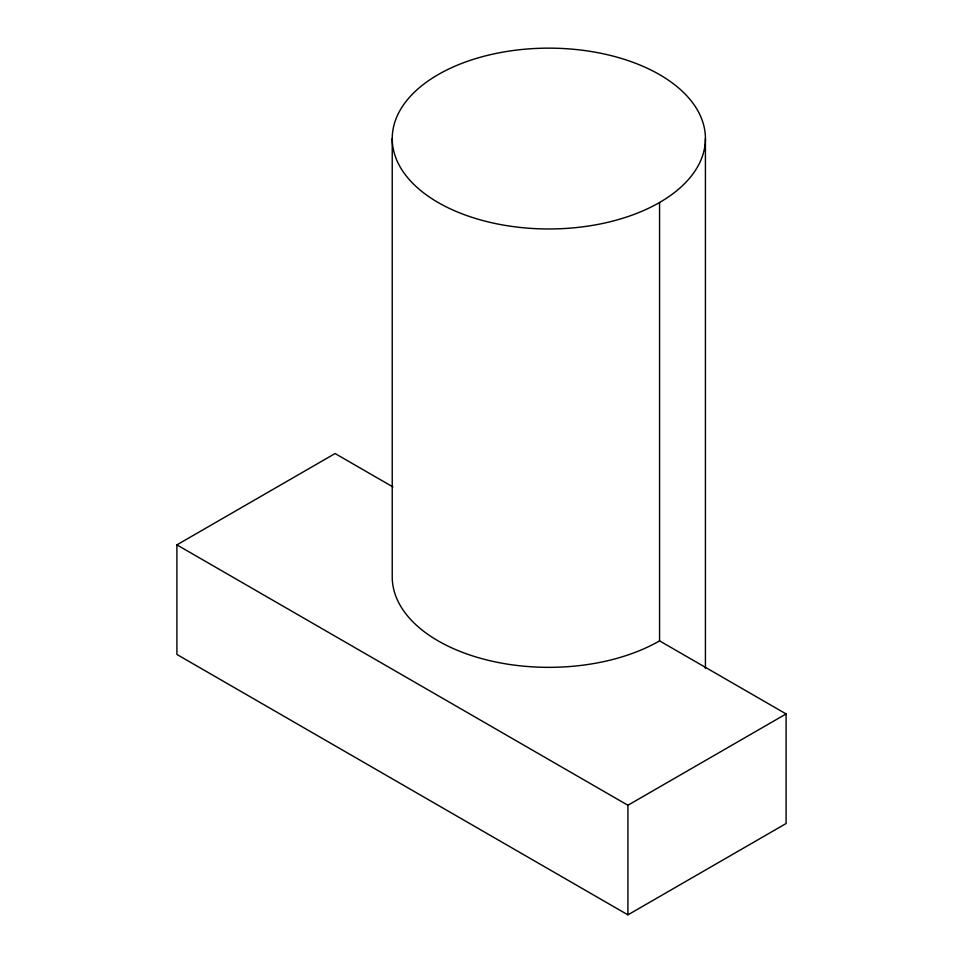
<?xml version="1.0" encoding="UTF-8"?>
<svg xmlns="http://www.w3.org/2000/svg" width="963" height="963" viewBox="0 0 963 963"><rect width="100%" height="100%" fill="white"/><g stroke="black" fill="none" stroke-linecap="round" stroke-linejoin="round"><path stroke-width="1.44" d="M392.23 138.564L392.23 576.933A156.596 90.414 0 0 0 488.903 660.462A156.596 90.414 0 0 0 659.559 640.864L786.097 713.932L786.097 823.521L627.912 914.85L176.903 654.455L176.903 544.865L335.088 453.537L393.024 486.989M176.903 544.865L627.912 805.261L786.097 713.932M705.422 138.564A156.596 90.414 0 0 1 470.522 216.856A156.596 90.414 0 0 1 470.522 60.26A156.596 90.414 0 0 1 705.422 138.564L705.422 668.515M659.559 202.483L659.559 640.864M627.912 805.261L627.912 914.85"/></g></svg>
